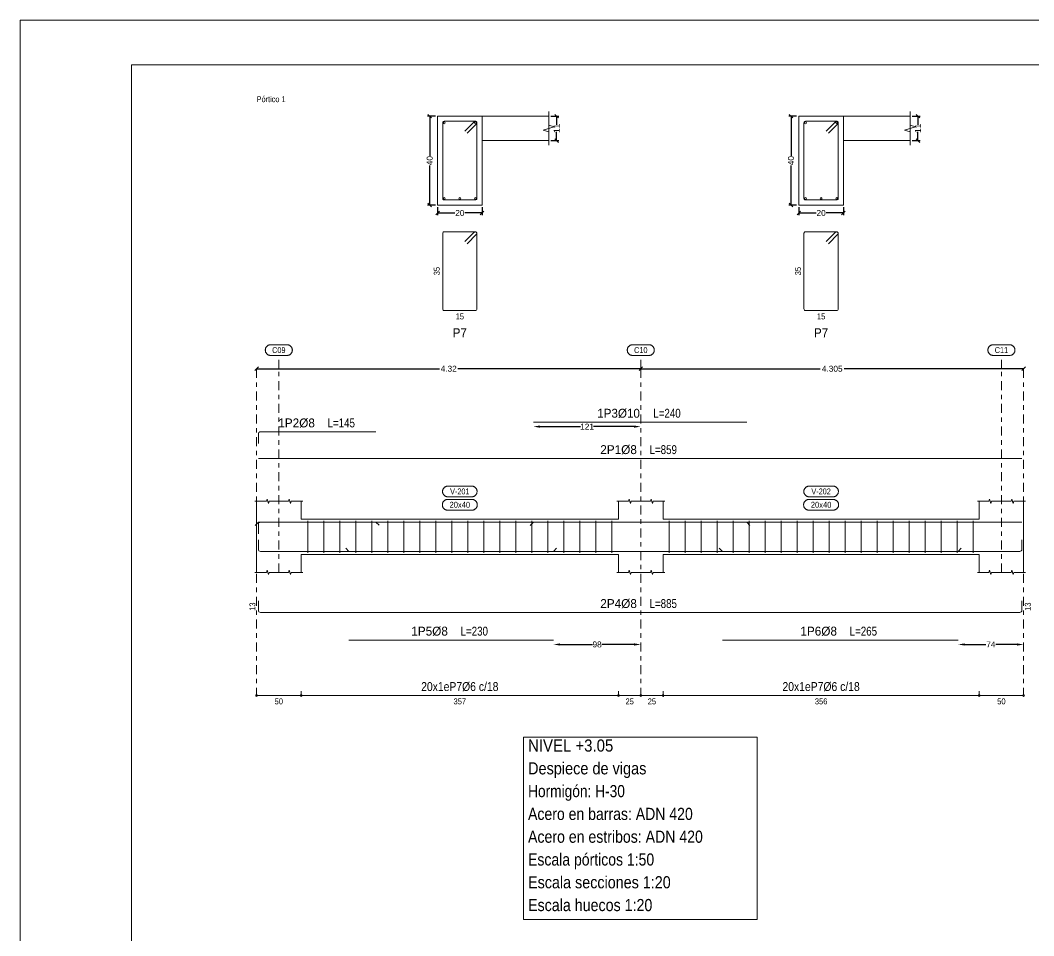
# Model space of a CAD drawing. Header units: millimetres. Extents: x 0 to 190, y -70 to 53.
# Drawn here: x 65.64 to 88.43, y 0.39 to 20.96 of the extents above; entities that cross this region are included whole.
import ezdxf
from ezdxf.enums import TextEntityAlignment as Align

# ---------------------------------------------------------------- set-up
doc = ezdxf.new("R2010")
doc.units = ezdxf.units.MM
doc.linetypes.add('CYPE_RAYAPUNTO', pattern=[0.4125, 0.2025, -0.105, 0, -0.105])
for name, color, linetype, lineweight in [('ALZ_ARM_LONG_ARM_TEXTOS', 3, 'Continuous', 9), ('ALZ_ARM_LONG_TXT_LONG', 3, 'Continuous', 9), ('ALZ_ARM_TRANS_TXT_EST', 3, 'Continuous', 9), ('ALZ_CONT_NUDOS', 122, 'Continuous', 9), ('ALZ_CONT_VIG_HORMIGON', 2, 'Continuous', 9), ('ALZ_COT_COT_ANCLAJES', 3, 'Continuous', 0), ('ALZ_COT_COT_ARM', 3, 'Continuous', 0), ('ALZ_COT_COT_EST', 3, 'Continuous', 0), ('ALZ_COT_COT_LIN_APOYOS', 2, 'CYPE_RAYAPUNTO', 0), ('ALZ_COT_LONGITUD_PROYECTADA', 122, 'Continuous', 0), ('ALZ_COT_TEXTOS_ESTRIBOS', 122, 'Continuous', 0), ('ALZ_REF_COT_LIN_AUX_COTA', 2, 'CYPE_RAYAPUNTO', 9), ('ALZ_REF_REF_NOMBRE', 3, 'Continuous', 9), ('ALZ_REF_REF_REFERENCIA', 3, 'Continuous', 9), ('ALZ_REF_REFERENCIA_PORTICO', 3, 'Continuous', 9), ('ALZ_REF_TEXTO_REF_NOMBRE', 3, 'Continuous', 9), ('ALZ_REF_TEXTO_REF_REFERENCIA', 3, 'Continuous', 9), ('ARM_LONGITUDINAL_Ø10', 103, 'Continuous', 9), ('ARM_LONGITUDINAL_Ø8', 32, 'Continuous', 9), ('ARM_TRANSVERSAL_Ø6', 151, 'Continuous', 9), ('RECUAD_LIMITES', 2, 'Continuous', 0), ('RECUAD_MARCO', 1, 'Continuous', 20), ('SEC_CONT_FORJADOS_SECCION', 8, 'Continuous', 9), ('SEC_CONT_VIG_HORMIGON_SECCION', 2, 'Continuous', 9), ('SEC_COTAS_SEC_DIM_VIGA', 122, 'Continuous', 0), ('SEC_COTAS_TEXTOS_DESPIECE_ESTRIBADO', 122, 'Continuous', 0), ('SEC_REF_TXT_POSICIONES_ARM_ESTRIBOS', 1, 'Continuous', 9), ('TAB_COM_LINEAS', 1, 'Continuous', 9), ('TAB_COM_TEXTOS', 1, 'Continuous', 9)]:
    doc.layers.add(name, color=color, linetype=linetype, lineweight=lineweight)
doc.styles.add('CYPETXT_0.2_romans', font='arial.ttf', dxfattribs={"height": 0.133333})
doc.styles.add('CYPETXT_romans', font='arial.ttf', dxfattribs={"height": 0.2})
doc.dimstyles.new('cype_arrow', dxfattribs={"dimtxt": 0.18, "dimasz": 0.15, "dimexe": 0.05, "dimexo": 0.05, "dimgap": 0, "dimtad": 0, "dimdec": 4, "dimzin": 0, "dimdsep": 46, "dimtxsty": 'CYPETXT_0.2_romans', "dimcen": 0.09, "dimadec": 0, "dimazin": 0, "dimtfac": 1, "dimtdec": 4, "dimtofl": 0, "dimtmove": 2, "dimatfit": 3, "dimfxl": 1, "dimtolj": 1, "dimtzin": 0, "dimarcsym": 0})
doc.dimstyles.new('cype_oblique', dxfattribs={"dimtxt": 0.18, "dimasz": 0.18, "dimexe": 0.05, "dimexo": 0.05, "dimgap": 0, "dimtad": 0, "dimdec": 4, "dimzin": 0, "dimdsep": 46, "dimtxsty": 'CYPETXT_0.2_romans', "dimblk": 'OBLIQUE', "dimtsz": 0.04, "dimcen": 0.09, "dimadec": 0, "dimazin": 0, "dimtfac": 1, "dimtdec": 4, "dimtofl": 0, "dimtmove": 2, "dimatfit": 3, "dimfxl": 1, "dimtolj": 1, "dimtzin": 0, "dimarcsym": 0})

# ---------------------------------------------------------------- blocks, each defined once
blk = doc.blocks.new('*D400')
at = {"layer": 'Defpoints', "color": 0, "transparency": 16777216}
for p in [(75.02, 16.809), (76.02, 16.809), (76.02, 16.632)]:
    blk.add_point(p, dxfattribs=at)
at = {"layer": 'SEC_COTAS_SEC_DIM_VIGA', "color": 0, "lineweight": -2, "transparency": 16777216}
for p, q in [((74.98, 16.592), (75.06, 16.672)), ((75.02, 16.759), (75.02, 16.582)), ((75.98, 16.592), (76.06, 16.672)), ((76.02, 16.759), (76.02, 16.582)), ((75.02, 16.632), (75.409, 16.632)), ((76.02, 16.632), (75.63, 16.632))]:
    blk.add_line(p, q, dxfattribs=at)
at = {"layer": 'SEC_COTAS_SEC_DIM_VIGA', "color": 0, "transparency": 16777216, "insert": (75.52, 16.632), "char_height": 0.1333, "attachment_point": 5, "style": 'CYPETXT_0.2_romans'}
blk.add_mtext('\\A1;20', dxfattribs=at)
blk = doc.blocks.new('_OBLIQUE')
at = {"color": 0, "linetype": 'ByBlock', "lineweight": -2}
blk.add_line((-0.5, -0.5), (0.5, 0.5), dxfattribs=at)
blk = doc.blocks.new('*D401')
at = {"layer": 'Defpoints', "color": 0, "transparency": 16777216}
for p in [(74.842, 18.809), (75.02, 18.809), (75.02, 16.809)]:
    blk.add_point(p, dxfattribs=at)
at = {"layer": 'SEC_COTAS_SEC_DIM_VIGA', "color": 0, "lineweight": -2, "transparency": 16777216}
for p, q in [((74.97, 18.809), (74.792, 18.809)), ((74.882, 18.769), (74.802, 18.849)), ((74.842, 18.809), (74.842, 17.92)), ((74.842, 16.809), (74.842, 17.699)), ((74.97, 16.809), (74.792, 16.809)), ((74.882, 16.769), (74.802, 16.849))]:
    blk.add_line(p, q, dxfattribs=at)
at = {"layer": 'SEC_COTAS_SEC_DIM_VIGA', "color": 0, "transparency": 16777216, "insert": (74.842, 17.809), "char_height": 0.1333, "attachment_point": 5, "rotation": 90, "style": 'CYPETXT_0.2_romans'}
blk.add_mtext('\\A1;40', dxfattribs=at)
blk = doc.blocks.new('*D402')
at = {"layer": 'Defpoints', "color": 0, "transparency": 16777216}
for p in [(77.52, 18.809), (77.697, 18.809), (77.52, 18.259)]:
    blk.add_point(p, dxfattribs=at)
at = {"layer": 'SEC_COTAS_SEC_DIM_VIGA', "color": 0, "lineweight": -2, "transparency": 16777216}
for p, q in [((77.57, 18.809), (77.747, 18.809)), ((77.737, 18.769), (77.657, 18.849)), ((77.697, 18.809), (77.697, 18.615)), ((77.57, 18.259), (77.747, 18.259)), ((77.737, 18.219), (77.657, 18.299)), ((77.697, 18.259), (77.697, 18.453))]:
    blk.add_line(p, q, dxfattribs=at)
at = {"layer": 'SEC_COTAS_SEC_DIM_VIGA', "color": 0, "transparency": 16777216, "insert": (77.697, 18.534), "char_height": 0.1333, "attachment_point": 5, "rotation": 90, "style": 'CYPETXT_0.2_romans'}
blk.add_mtext('\\A1;11', dxfattribs=at)
blk = doc.blocks.new('*D403')
at = {"layer": 'Defpoints', "color": 0, "transparency": 16777216}
for p in [(83.145, 16.809), (84.145, 16.809), (84.145, 16.632)]:
    blk.add_point(p, dxfattribs=at)
at = {"layer": 'SEC_COTAS_SEC_DIM_VIGA', "color": 0, "lineweight": -2, "transparency": 16777216}
for p, q in [((83.105, 16.592), (83.185, 16.672)), ((83.145, 16.759), (83.145, 16.582)), ((84.105, 16.592), (84.185, 16.672)), ((84.145, 16.759), (84.145, 16.582)), ((83.145, 16.632), (83.534, 16.632)), ((84.145, 16.632), (83.755, 16.632))]:
    blk.add_line(p, q, dxfattribs=at)
at = {"layer": 'SEC_COTAS_SEC_DIM_VIGA', "color": 0, "transparency": 16777216, "insert": (83.645, 16.632), "char_height": 0.1333, "attachment_point": 5, "style": 'CYPETXT_0.2_romans'}
blk.add_mtext('\\A1;20', dxfattribs=at)
blk = doc.blocks.new('*D404')
at = {"layer": 'Defpoints', "color": 0, "transparency": 16777216}
for p in [(82.968, 18.809), (83.145, 18.809), (83.145, 16.809)]:
    blk.add_point(p, dxfattribs=at)
at = {"layer": 'SEC_COTAS_SEC_DIM_VIGA', "color": 0, "lineweight": -2, "transparency": 16777216}
for p, q in [((83.095, 18.809), (82.918, 18.809)), ((83.008, 18.769), (82.928, 18.849)), ((82.968, 18.809), (82.968, 17.92)), ((82.968, 16.809), (82.968, 17.699)), ((83.095, 16.809), (82.918, 16.809)), ((83.008, 16.769), (82.928, 16.849))]:
    blk.add_line(p, q, dxfattribs=at)
at = {"layer": 'SEC_COTAS_SEC_DIM_VIGA', "color": 0, "transparency": 16777216, "insert": (82.968, 17.809), "char_height": 0.1333, "attachment_point": 5, "rotation": 90, "style": 'CYPETXT_0.2_romans'}
blk.add_mtext('\\A1;40', dxfattribs=at)
blk = doc.blocks.new('*D405')
at = {"layer": 'Defpoints', "color": 0, "transparency": 16777216}
for p in [(85.645, 18.809), (85.822, 18.809), (85.645, 18.259)]:
    blk.add_point(p, dxfattribs=at)
at = {"layer": 'SEC_COTAS_SEC_DIM_VIGA', "color": 0, "lineweight": -2, "transparency": 16777216}
for p, q in [((85.695, 18.809), (85.872, 18.809)), ((85.862, 18.769), (85.782, 18.849)), ((85.822, 18.809), (85.822, 18.615)), ((85.695, 18.259), (85.872, 18.259)), ((85.862, 18.219), (85.782, 18.299)), ((85.822, 18.259), (85.822, 18.453))]:
    blk.add_line(p, q, dxfattribs=at)
at = {"layer": 'SEC_COTAS_SEC_DIM_VIGA', "color": 0, "transparency": 16777216, "insert": (85.822, 18.534), "char_height": 0.1333, "attachment_point": 5, "rotation": 90, "style": 'CYPETXT_0.2_romans'}
blk.add_mtext('\\A1;11', dxfattribs=at)
blk = doc.blocks.new('*D406')
at = {"layer": 'ALZ_COT_LONGITUD_PROYECTADA', "color": 0, "lineweight": -2, "transparency": 16777216}
for p, q in [((70.91, 13.09), (70.99, 13.17)), ((70.95, 13.13), (75.063, 13.13)), ((79.59, 13.13), (75.476, 13.13)), ((79.55, 13.09), (79.63, 13.17))]:
    blk.add_line(p, q, dxfattribs=at)
at = {"layer": 'Defpoints', "color": 0, "transparency": 16777216}
for p in [(70.95, 13.13), (70.95, 13.13), (79.59, 13.13)]:
    blk.add_point(p, dxfattribs=at)
at = {"layer": 'ALZ_COT_LONGITUD_PROYECTADA', "color": 0, "transparency": 16777216, "insert": (75.27, 13.13), "char_height": 0.1333, "attachment_point": 5, "style": 'CYPETXT_0.2_romans'}
blk.add_mtext('\\A1;4.32', dxfattribs=at)
blk = doc.blocks.new('*D407')
at = {"layer": 'ALZ_COT_LONGITUD_PROYECTADA', "color": 0, "lineweight": -2, "transparency": 16777216}
for p, q in [((79.55, 13.09), (79.63, 13.17)), ((79.59, 13.13), (83.623, 13.13)), ((88.2, 13.13), (84.166, 13.13)), ((88.16, 13.09), (88.24, 13.17))]:
    blk.add_line(p, q, dxfattribs=at)
at = {"layer": 'Defpoints', "color": 0, "transparency": 16777216}
for p in [(79.59, 13.13), (79.59, 13.13), (88.2, 13.13)]:
    blk.add_point(p, dxfattribs=at)
at = {"layer": 'ALZ_COT_LONGITUD_PROYECTADA', "color": 0, "transparency": 16777216, "insert": (83.895, 13.13), "char_height": 0.1333, "attachment_point": 5, "style": 'CYPETXT_0.2_romans'}
blk.add_mtext('\\A1;4.305', dxfattribs=at)
blk = doc.blocks.new('*D408')
at = {"layer": 'ALZ_COT_COT_ARM', "color": 0, "lineweight": -2, "transparency": 16777216}
for p, q in [((77.325, 11.83), (78.237, 11.83)), ((79.44, 11.83), (78.528, 11.83))]:
    blk.add_line(p, q, dxfattribs=at)
at = {"layer": 'ALZ_COT_COT_ARM', "color": 0, "transparency": 16777216}
for points in [[(77.325, 11.855), (77.325, 11.805), (77.175, 11.83)], [(79.44, 11.855), (79.44, 11.805), (79.59, 11.83)]]:
    blk.add_solid(points, dxfattribs=at)
at = {"layer": 'Defpoints', "color": 0, "transparency": 16777216}
for p in [(77.175, 11.83), (79.59, 11.83), (79.59, 11.83)]:
    blk.add_point(p, dxfattribs=at)
at = {"layer": 'ALZ_COT_COT_ARM', "color": 0, "transparency": 16777216, "insert": (78.382, 11.83), "char_height": 0.1333, "attachment_point": 5, "style": 'CYPETXT_0.2_romans'}
blk.add_mtext('\\A1;121', dxfattribs=at)
blk = doc.blocks.new('*D409')
at = {"layer": 'ALZ_COT_COT_ARM', "color": 0, "lineweight": -2, "transparency": 16777216}
for p, q in [((77.775, 6.933), (78.501, 6.933)), ((79.44, 6.933), (78.714, 6.933))]:
    blk.add_line(p, q, dxfattribs=at)
at = {"layer": 'ALZ_COT_COT_ARM', "color": 0, "transparency": 16777216}
for points in [[(77.775, 6.958), (77.775, 6.908), (77.625, 6.933)], [(79.44, 6.958), (79.44, 6.908), (79.59, 6.933)]]:
    blk.add_solid(points, dxfattribs=at)
at = {"layer": 'Defpoints', "color": 0, "transparency": 16777216}
for p in [(77.625, 6.933), (79.59, 6.933), (79.59, 6.933)]:
    blk.add_point(p, dxfattribs=at)
at = {"layer": 'ALZ_COT_COT_ARM', "color": 0, "transparency": 16777216, "insert": (78.607, 6.933), "char_height": 0.1333, "attachment_point": 5, "style": 'CYPETXT_0.2_romans'}
blk.add_mtext('\\A1;98', dxfattribs=at)
blk = doc.blocks.new('*D410')
at = {"layer": 'ALZ_COT_COT_ARM', "color": 0, "lineweight": -2, "transparency": 16777216}
for p, q in [((86.875, 6.933), (87.351, 6.933)), ((88.05, 6.933), (87.574, 6.933))]:
    blk.add_line(p, q, dxfattribs=at)
at = {"layer": 'ALZ_COT_COT_ARM', "color": 0, "transparency": 16777216}
for points in [[(86.875, 6.958), (86.875, 6.908), (86.725, 6.933)], [(88.05, 6.958), (88.05, 6.908), (88.2, 6.933)]]:
    blk.add_solid(points, dxfattribs=at)
at = {"layer": 'Defpoints', "color": 0, "transparency": 16777216}
for p in [(86.725, 6.933), (88.2, 6.933), (88.2, 6.933)]:
    blk.add_point(p, dxfattribs=at)
at = {"layer": 'ALZ_COT_COT_ARM', "color": 0, "transparency": 16777216, "insert": (87.462, 6.933), "char_height": 0.1333, "attachment_point": 5, "style": 'CYPETXT_0.2_romans'}
blk.add_mtext('\\A1;74', dxfattribs=at)

msp = doc.modelspace()

# ---------------------------------------------------------------- linework, layer by layer
at = {"layer": 'ALZ_CONT_NUDOS'}
for p, q in [((70.94981, 9.7527), (70.94981, 10.1527)), ((71.94981, 9.7527), (71.94981, 10.1527)), ((79.08981, 9.7527), (79.08981, 10.1527)), ((80.08981, 9.7527), (80.08981, 10.1527)), ((87.19994, 9.7527), (87.19994, 10.1527)), ((88.19994, 9.7527), (88.19994, 10.1527)), ((70.94981, 8.9527), (70.94981, 8.5527)), ((71.94981, 8.9527), (71.94981, 8.5527)), ((79.08981, 8.9527), (79.08981, 8.5527)), ((80.08981, 8.9527), (80.08981, 8.5527)), ((87.19994, 8.9527), (87.19994, 8.5527)), ((88.19994, 8.9527), (88.19994, 8.5527))]:
    msp.add_line(p, q, dxfattribs=at)
for points in [[(70.90981, 10.1527), (71.16981, 10.1527), (71.18481, 10.2027), (71.21481, 10.1027), (71.22981, 10.1527), (71.48981, 10.1527)], [(71.40981, 10.1527), (71.66981, 10.1527), (71.68481, 10.2027), (71.71481, 10.1027), (71.72981, 10.1527), (71.98981, 10.1527)], [(79.04981, 10.1527), (79.30981, 10.1527), (79.32481, 10.2027), (79.35481, 10.1027), (79.36981, 10.1527), (79.62981, 10.1527)], [(79.54981, 10.1527), (79.80981, 10.1527), (79.82481, 10.2027), (79.85481, 10.1027), (79.86981, 10.1527), (80.12981, 10.1527)], [(87.15994, 10.1527), (87.41994, 10.1527), (87.43494, 10.2027), (87.46494, 10.1027), (87.47994, 10.1527), (87.73994, 10.1527)], [(87.65994, 10.1527), (87.91994, 10.1527), (87.93494, 10.2027), (87.96494, 10.1027), (87.97994, 10.1527), (88.23994, 10.1527)], [(70.94981, 9.7527), (70.94981, 8.9527)], [(88.19994, 9.7527), (88.19994, 8.9527)], [(70.90981, 8.5527), (71.16981, 8.5527), (71.18481, 8.6027), (71.21481, 8.5027), (71.22981, 8.5527), (71.48981, 8.5527)], [(71.40981, 8.5527), (71.66981, 8.5527), (71.68481, 8.6027), (71.71481, 8.5027), (71.72981, 8.5527), (71.98981, 8.5527)], [(79.04981, 8.5527), (79.30981, 8.5527), (79.32481, 8.6027), (79.35481, 8.5027), (79.36981, 8.5527), (79.62981, 8.5527)], [(79.54981, 8.5527), (79.80981, 8.5527), (79.82481, 8.6027), (79.85481, 8.5027), (79.86981, 8.5527), (80.12981, 8.5527)], [(87.15994, 8.5527), (87.41994, 8.5527), (87.43494, 8.6027), (87.46494, 8.5027), (87.47994, 8.5527), (87.73994, 8.5527)], [(87.65994, 8.5527), (87.91994, 8.5527), (87.93494, 8.6027), (87.96494, 8.5027), (87.97994, 8.5527), (88.23994, 8.5527)]]:
    msp.add_lwpolyline(points, dxfattribs=at)
at = {"layer": 'ALZ_CONT_VIG_HORMIGON'}
for p, q in [((71.94981, 9.7527), (79.08981, 9.7527)), ((80.08981, 9.7527), (87.19994, 9.7527)), ((71.94981, 8.9527), (79.08981, 8.9527)), ((80.08981, 8.9527), (87.19994, 8.9527))]:
    msp.add_line(p, q, dxfattribs=at)
at = {"layer": 'ALZ_COT_COT_EST'}
for p, q in [((70.94981, 5.78721), (70.94981, 5.88721)), ((71.94981, 5.78721), (71.94981, 5.88721)), ((79.08981, 5.78721), (79.08981, 5.88721)), ((79.58981, 5.78721), (79.58981, 5.88721)), ((80.08981, 5.78721), (80.08981, 5.88721)), ((87.19994, 5.78721), (87.19994, 5.88721))]:
    msp.add_line(p, q, dxfattribs=at)
for points in [[(70.94981, 5.78721), (71.94981, 5.78721), (71.94981, 5.88721)], [(71.94981, 5.78721), (79.08981, 5.78721), (79.08981, 5.88721)], [(79.08981, 5.78721), (79.58981, 5.78721), (79.58981, 5.88721)], [(79.58981, 5.78721), (80.08981, 5.78721), (80.08981, 5.88721)], [(80.08981, 5.78721), (87.19994, 5.78721), (87.19994, 5.88721)], [(87.19994, 5.78721), (88.19994, 5.78721), (88.19994, 5.88721)]]:
    msp.add_lwpolyline(points, dxfattribs=at)
for centre in [(70.94981, 5.78721), (71.94981, 5.78721), (71.94981, 5.78721), (79.08981, 5.78721), (79.08981, 5.78721), (79.58981, 5.78721), (79.58981, 5.78721), (80.08981, 5.78721), (80.08981, 5.78721), (87.19994, 5.78721), (87.19994, 5.78721), (88.19994, 5.78721)]:
    msp.add_circle(centre, 0.02, dxfattribs=at)
at = {"layer": 'ALZ_COT_COT_LIN_APOYOS'}
for p, q in [((70.94981, 13.13013), (70.94981, 5.78721)), ((79.58981, 13.13013), (79.58981, 5.78721)), ((88.19994, 13.13013), (88.19994, 5.78721))]:
    msp.add_line(p, q, dxfattribs=at)
at = {"layer": 'ALZ_REF_COT_LIN_AUX_COTA'}
for p, q in [((71.44981, 13.13013), (71.44981, 13.43013)), ((79.58981, 13.13013), (79.58981, 13.43013)), ((87.69994, 13.13013), (87.69994, 13.43013)), ((71.44981, 8.5527), (71.44981, 13.13013)), ((87.69994, 8.5527), (87.69994, 13.13013))]:
    msp.add_line(p, q, dxfattribs=at)
at = {"layer": 'ALZ_REF_REF_NOMBRE'}
for points in [[(75.78781, 10.4927), (75.79582, 10.49243), (75.8038, 10.49163), (75.81171, 10.4903), (75.81951, 10.48844), (75.82717, 10.48606), (75.83465, 10.48318), (75.84193, 10.4798), (75.84896, 10.47595), (75.85572, 10.47163), (75.86218, 10.46688), (75.8683, 10.4617), (75.87406, 10.45612), (75.87944, 10.45018), (75.88441, 10.44388), (75.88895, 10.43727), (75.89304, 10.43037), (75.89666, 10.42321), (75.89979, 10.41583), (75.90242, 10.40825), (75.90454, 10.40052), (75.90613, 10.39266), (75.9072, 10.38471), (75.90774, 10.37671), (75.90774, 10.36869), (75.9072, 10.36069), (75.90613, 10.35274), (75.90454, 10.34488), (75.90242, 10.33715), (75.89979, 10.32957), (75.89666, 10.32219), (75.89304, 10.31503), (75.88895, 10.30813), (75.88441, 10.30152), (75.87944, 10.29523), (75.87406, 10.28928), (75.8683, 10.2837), (75.86218, 10.27853), (75.85572, 10.27377), (75.84896, 10.26945), (75.84193, 10.2656), (75.83465, 10.26222), (75.82717, 10.25934), (75.81951, 10.25697), (75.81171, 10.25511), (75.8038, 10.25377), (75.79582, 10.25297), (75.78781, 10.2527), (75.25181, 10.2527), (75.24379, 10.25297), (75.23581, 10.25377), (75.2279, 10.25511), (75.2201, 10.25697), (75.21244, 10.25934), (75.20496, 10.26222), (75.19768, 10.2656), (75.19065, 10.26945), (75.18389, 10.27377), (75.17744, 10.27853), (75.17131, 10.2837), (75.16555, 10.28928), (75.16017, 10.29523), (75.1552, 10.30152), (75.15066, 10.30813), (75.14657, 10.31503), (75.14295, 10.32219), (75.13982, 10.32957), (75.13719, 10.33715), (75.13507, 10.34488), (75.13348, 10.35274), (75.13241, 10.36069), (75.13187, 10.36869), (75.13187, 10.37671), (75.13241, 10.38471), (75.13348, 10.39266), (75.13507, 10.40052), (75.13719, 10.40825), (75.13982, 10.41583), (75.14295, 10.42321), (75.14657, 10.43037), (75.15066, 10.43727), (75.1552, 10.44388), (75.16017, 10.45018), (75.16555, 10.45612), (75.17131, 10.4617), (75.17744, 10.46688), (75.18389, 10.47163), (75.19065, 10.47595), (75.19768, 10.4798), (75.20496, 10.48318), (75.21244, 10.48606), (75.2201, 10.48844), (75.2279, 10.4903), (75.23581, 10.49163), (75.24379, 10.49243), (75.25181, 10.4927), (75.78781, 10.4927)], [(83.91288, 10.4927), (83.92089, 10.49243), (83.92887, 10.49163), (83.93678, 10.4903), (83.94458, 10.48844), (83.95224, 10.48606), (83.95972, 10.48318), (83.967, 10.4798), (83.97403, 10.47595), (83.98079, 10.47163), (83.98725, 10.46688), (83.99337, 10.4617), (83.99913, 10.45612), (84.00451, 10.45018), (84.00948, 10.44388), (84.01402, 10.43727), (84.01811, 10.43037), (84.02173, 10.42321), (84.02486, 10.41583), (84.02749, 10.40825), (84.02961, 10.40052), (84.0312, 10.39266), (84.03227, 10.38471), (84.03281, 10.37671), (84.03281, 10.36869), (84.03227, 10.36069), (84.0312, 10.35274), (84.02961, 10.34488), (84.02749, 10.33715), (84.02486, 10.32957), (84.02173, 10.32219), (84.01811, 10.31503), (84.01402, 10.30813), (84.00948, 10.30152), (84.00451, 10.29523), (83.99913, 10.28928), (83.99337, 10.2837), (83.98725, 10.27853), (83.98079, 10.27377), (83.97403, 10.26945), (83.967, 10.2656), (83.95972, 10.26222), (83.95224, 10.25934), (83.94458, 10.25697), (83.93678, 10.25511), (83.92887, 10.25377), (83.92089, 10.25297), (83.91288, 10.2527), (83.37688, 10.2527), (83.36886, 10.25297), (83.36088, 10.25377), (83.35297, 10.25511), (83.34517, 10.25697), (83.33751, 10.25934), (83.33003, 10.26222), (83.32275, 10.2656), (83.31572, 10.26945), (83.30896, 10.27377), (83.30251, 10.27853), (83.29638, 10.2837), (83.29062, 10.28928), (83.28524, 10.29523), (83.28027, 10.30152), (83.27573, 10.30813), (83.27164, 10.31503), (83.26802, 10.32219), (83.26489, 10.32957), (83.26226, 10.33715), (83.26014, 10.34488), (83.25855, 10.35274), (83.25748, 10.36069), (83.25694, 10.36869), (83.25694, 10.37671), (83.25748, 10.38471), (83.25855, 10.39266), (83.26014, 10.40052), (83.26226, 10.40825), (83.26489, 10.41583), (83.26802, 10.42321), (83.27164, 10.43037), (83.27573, 10.43727), (83.28027, 10.44388), (83.28524, 10.45018), (83.29062, 10.45612), (83.29638, 10.4617), (83.30251, 10.46688), (83.30896, 10.47163), (83.31572, 10.47595), (83.32275, 10.4798), (83.33003, 10.48318), (83.33751, 10.48606), (83.34517, 10.48844), (83.35297, 10.4903), (83.36088, 10.49163), (83.36886, 10.49243), (83.37688, 10.4927), (83.91288, 10.4927)], [(75.79281, 10.1927), (75.80082, 10.19243), (75.8088, 10.19163), (75.81671, 10.1903), (75.82451, 10.18844), (75.83217, 10.18606), (75.83965, 10.18318), (75.84693, 10.1798), (75.85396, 10.17595), (75.86072, 10.17163), (75.86718, 10.16688), (75.8733, 10.1617), (75.87906, 10.15612), (75.88444, 10.15018), (75.88941, 10.14388), (75.89395, 10.13727), (75.89804, 10.13037), (75.90166, 10.12321), (75.90479, 10.11583), (75.90742, 10.10825), (75.90954, 10.10052), (75.91113, 10.09266), (75.9122, 10.08471), (75.91274, 10.07671), (75.91274, 10.06869), (75.9122, 10.06069), (75.91113, 10.05274), (75.90954, 10.04488), (75.90742, 10.03715), (75.90479, 10.02957), (75.90166, 10.02219), (75.89804, 10.01503), (75.89395, 10.00813), (75.88941, 10.00152), (75.88444, 9.99523), (75.87906, 9.98928), (75.8733, 9.9837), (75.86718, 9.97853), (75.86072, 9.97377), (75.85396, 9.96945), (75.84693, 9.9656), (75.83965, 9.96222), (75.83217, 9.95934), (75.82451, 9.95697), (75.81671, 9.95511), (75.8088, 9.95377), (75.80082, 9.95297), (75.79281, 9.9527), (75.24681, 9.9527), (75.23879, 9.95297), (75.23081, 9.95377), (75.2229, 9.95511), (75.2151, 9.95697), (75.20744, 9.95934), (75.19996, 9.96222), (75.19268, 9.9656), (75.18565, 9.96945), (75.17889, 9.97377), (75.17244, 9.97853), (75.16631, 9.9837), (75.16055, 9.98928), (75.15517, 9.99523), (75.1502, 10.00152), (75.14566, 10.00813), (75.14157, 10.01503), (75.13795, 10.02219), (75.13482, 10.02957), (75.13219, 10.03715), (75.13007, 10.04488), (75.12848, 10.05274), (75.12741, 10.06069), (75.12687, 10.06869), (75.12687, 10.07671), (75.12741, 10.08471), (75.12848, 10.09266), (75.13007, 10.10052), (75.13219, 10.10825), (75.13482, 10.11583), (75.13795, 10.12321), (75.14157, 10.13037), (75.14566, 10.13727), (75.1502, 10.14388), (75.15517, 10.15018), (75.16055, 10.15612), (75.16631, 10.1617), (75.17244, 10.16688), (75.17889, 10.17163), (75.18565, 10.17595), (75.19268, 10.1798), (75.19996, 10.18318), (75.20744, 10.18606), (75.2151, 10.18844), (75.2229, 10.1903), (75.23081, 10.19163), (75.23879, 10.19243), (75.24681, 10.1927), (75.79281, 10.1927)], [(83.91788, 10.1927), (83.92589, 10.19243), (83.93387, 10.19163), (83.94178, 10.1903), (83.94958, 10.18844), (83.95724, 10.18606), (83.96472, 10.18318), (83.972, 10.1798), (83.97903, 10.17595), (83.98579, 10.17163), (83.99225, 10.16688), (83.99837, 10.1617), (84.00413, 10.15612), (84.00951, 10.15018), (84.01448, 10.14388), (84.01902, 10.13727), (84.02311, 10.13037), (84.02673, 10.12321), (84.02986, 10.11583), (84.03249, 10.10825), (84.03461, 10.10052), (84.0362, 10.09266), (84.03727, 10.08471), (84.03781, 10.07671), (84.03781, 10.06869), (84.03727, 10.06069), (84.0362, 10.05274), (84.03461, 10.04488), (84.03249, 10.03715), (84.02986, 10.02957), (84.02673, 10.02219), (84.02311, 10.01503), (84.01902, 10.00813), (84.01448, 10.00152), (84.00951, 9.99523), (84.00413, 9.98928), (83.99837, 9.9837), (83.99225, 9.97853), (83.98579, 9.97377), (83.97903, 9.96945), (83.972, 9.9656), (83.96472, 9.96222), (83.95724, 9.95934), (83.94958, 9.95697), (83.94178, 9.95511), (83.93387, 9.95377), (83.92589, 9.95297), (83.91788, 9.9527), (83.37188, 9.9527), (83.36386, 9.95297), (83.35588, 9.95377), (83.34797, 9.95511), (83.34017, 9.95697), (83.33251, 9.95934), (83.32503, 9.96222), (83.31775, 9.9656), (83.31072, 9.96945), (83.30396, 9.97377), (83.29751, 9.97853), (83.29138, 9.9837), (83.28562, 9.98928), (83.28024, 9.99523), (83.27527, 10.00152), (83.27073, 10.00813), (83.26664, 10.01503), (83.26302, 10.02219), (83.25989, 10.02957), (83.25726, 10.03715), (83.25514, 10.04488), (83.25355, 10.05274), (83.25248, 10.06069), (83.25194, 10.06869), (83.25194, 10.07671), (83.25248, 10.08471), (83.25355, 10.09266), (83.25514, 10.10052), (83.25726, 10.10825), (83.25989, 10.11583), (83.26302, 10.12321), (83.26664, 10.13037), (83.27073, 10.13727), (83.27527, 10.14388), (83.28024, 10.15018), (83.28562, 10.15612), (83.29138, 10.1617), (83.29751, 10.16688), (83.30396, 10.17163), (83.31072, 10.17595), (83.31775, 10.1798), (83.32503, 10.18318), (83.33251, 10.18606), (83.34017, 10.18844), (83.34797, 10.1903), (83.35588, 10.19163), (83.36386, 10.19243), (83.37188, 10.1927), (83.91788, 10.1927)]]:
    msp.add_lwpolyline(points, close=True, dxfattribs=at)
at = {"layer": 'ALZ_REF_REF_REFERENCIA'}
for points in [[(71.63381, 13.67013), (71.64182, 13.66986), (71.6498, 13.66906), (71.65771, 13.66773), (71.66551, 13.66587), (71.67317, 13.66349), (71.68065, 13.66061), (71.68793, 13.65724), (71.69496, 13.65338), (71.70172, 13.64907), (71.70818, 13.64431), (71.7143, 13.63913), (71.72006, 13.63356), (71.72544, 13.62761), (71.73041, 13.62131), (71.73495, 13.6147), (71.73904, 13.6078), (71.74266, 13.60064), (71.74579, 13.59326), (71.74842, 13.58569), (71.75054, 13.57795), (71.75213, 13.57009), (71.7532, 13.56214), (71.75374, 13.55414), (71.75374, 13.54612), (71.7532, 13.53812), (71.75213, 13.53017), (71.75054, 13.52231), (71.74842, 13.51458), (71.74579, 13.507), (71.74266, 13.49962), (71.73904, 13.49246), (71.73495, 13.48556), (71.73041, 13.47895), (71.72544, 13.47266), (71.72006, 13.46671), (71.7143, 13.46113), (71.70818, 13.45596), (71.70172, 13.4512), (71.69496, 13.44688), (71.68793, 13.44303), (71.68065, 13.43965), (71.67317, 13.43677), (71.66551, 13.4344), (71.65771, 13.43254), (71.6498, 13.4312), (71.64182, 13.4304), (71.63381, 13.43013), (71.26581, 13.43013), (71.25779, 13.4304), (71.24981, 13.4312), (71.2419, 13.43254), (71.2341, 13.4344), (71.22644, 13.43677), (71.21896, 13.43965), (71.21168, 13.44303), (71.20465, 13.44688), (71.19789, 13.4512), (71.19144, 13.45596), (71.18531, 13.46113), (71.17955, 13.46671), (71.17417, 13.47266), (71.1692, 13.47895), (71.16466, 13.48556), (71.16057, 13.49246), (71.15695, 13.49962), (71.15382, 13.507), (71.15119, 13.51458), (71.14907, 13.52231), (71.14748, 13.53017), (71.14641, 13.53812), (71.14587, 13.54612), (71.14587, 13.55414), (71.14641, 13.56214), (71.14748, 13.57009), (71.14907, 13.57795), (71.15119, 13.58569), (71.15382, 13.59326), (71.15695, 13.60064), (71.16057, 13.6078), (71.16466, 13.6147), (71.1692, 13.62131), (71.17417, 13.62761), (71.17955, 13.63356), (71.18531, 13.63913), (71.19144, 13.64431), (71.19789, 13.64907), (71.20465, 13.65338), (71.21168, 13.65724), (71.21896, 13.66061), (71.22644, 13.66349), (71.2341, 13.66587), (71.2419, 13.66773), (71.24981, 13.66906), (71.25779, 13.66986), (71.26581, 13.67013), (71.63381, 13.67013)], [(79.77381, 13.67013), (79.78182, 13.66986), (79.7898, 13.66906), (79.79771, 13.66773), (79.80551, 13.66587), (79.81317, 13.66349), (79.82065, 13.66061), (79.82793, 13.65724), (79.83496, 13.65338), (79.84172, 13.64907), (79.84818, 13.64431), (79.8543, 13.63913), (79.86006, 13.63356), (79.86544, 13.62761), (79.87041, 13.62131), (79.87495, 13.6147), (79.87904, 13.6078), (79.88266, 13.60064), (79.88579, 13.59326), (79.88842, 13.58569), (79.89054, 13.57795), (79.89213, 13.57009), (79.8932, 13.56214), (79.89374, 13.55414), (79.89374, 13.54612), (79.8932, 13.53812), (79.89213, 13.53017), (79.89054, 13.52231), (79.88842, 13.51458), (79.88579, 13.507), (79.88266, 13.49962), (79.87904, 13.49246), (79.87495, 13.48556), (79.87041, 13.47895), (79.86544, 13.47266), (79.86006, 13.46671), (79.8543, 13.46113), (79.84818, 13.45596), (79.84172, 13.4512), (79.83496, 13.44688), (79.82793, 13.44303), (79.82065, 13.43965), (79.81317, 13.43677), (79.80551, 13.4344), (79.79771, 13.43254), (79.7898, 13.4312), (79.78182, 13.4304), (79.77381, 13.43013), (79.40581, 13.43013), (79.39779, 13.4304), (79.38981, 13.4312), (79.3819, 13.43254), (79.3741, 13.4344), (79.36644, 13.43677), (79.35896, 13.43965), (79.35168, 13.44303), (79.34465, 13.44688), (79.33789, 13.4512), (79.33144, 13.45596), (79.32531, 13.46113), (79.31955, 13.46671), (79.31417, 13.47266), (79.3092, 13.47895), (79.30466, 13.48556), (79.30057, 13.49246), (79.29695, 13.49962), (79.29382, 13.507), (79.29119, 13.51458), (79.28907, 13.52231), (79.28748, 13.53017), (79.28641, 13.53812), (79.28587, 13.54612), (79.28587, 13.55414), (79.28641, 13.56214), (79.28748, 13.57009), (79.28907, 13.57795), (79.29119, 13.58569), (79.29382, 13.59326), (79.29695, 13.60064), (79.30057, 13.6078), (79.30466, 13.6147), (79.3092, 13.62131), (79.31417, 13.62761), (79.31955, 13.63356), (79.32531, 13.63913), (79.33144, 13.64431), (79.33789, 13.64907), (79.34465, 13.65338), (79.35168, 13.65724), (79.35896, 13.66061), (79.36644, 13.66349), (79.3741, 13.66587), (79.3819, 13.66773), (79.38981, 13.66906), (79.39779, 13.66986), (79.40581, 13.67013), (79.77381, 13.67013)], [(87.88394, 13.67013), (87.89196, 13.66986), (87.89994, 13.66906), (87.90785, 13.66773), (87.91565, 13.66587), (87.92331, 13.66349), (87.93079, 13.66061), (87.93807, 13.65724), (87.9451, 13.65338), (87.95186, 13.64907), (87.95831, 13.64431), (87.96444, 13.63913), (87.9702, 13.63356), (87.97558, 13.62761), (87.98055, 13.62131), (87.98509, 13.6147), (87.98918, 13.6078), (87.9928, 13.60064), (87.99593, 13.59326), (87.99856, 13.58569), (88.00068, 13.57795), (88.00227, 13.57009), (88.00334, 13.56214), (88.00388, 13.55414), (88.00388, 13.54612), (88.00334, 13.53812), (88.00227, 13.53017), (88.00068, 13.52231), (87.99856, 13.51458), (87.99593, 13.507), (87.9928, 13.49962), (87.98918, 13.49246), (87.98509, 13.48556), (87.98055, 13.47895), (87.97558, 13.47266), (87.9702, 13.46671), (87.96444, 13.46113), (87.95831, 13.45596), (87.95186, 13.4512), (87.9451, 13.44688), (87.93807, 13.44303), (87.93079, 13.43965), (87.92331, 13.43677), (87.91565, 13.4344), (87.90785, 13.43254), (87.89994, 13.4312), (87.89196, 13.4304), (87.88394, 13.43013), (87.51594, 13.43013), (87.50793, 13.4304), (87.49995, 13.4312), (87.49204, 13.43254), (87.48424, 13.4344), (87.47658, 13.43677), (87.4691, 13.43965), (87.46182, 13.44303), (87.45479, 13.44688), (87.44803, 13.4512), (87.44157, 13.45596), (87.43545, 13.46113), (87.42969, 13.46671), (87.42431, 13.47266), (87.41934, 13.47895), (87.4148, 13.48556), (87.41071, 13.49246), (87.40709, 13.49962), (87.40396, 13.507), (87.40133, 13.51458), (87.39921, 13.52231), (87.39762, 13.53017), (87.39655, 13.53812), (87.39601, 13.54612), (87.39601, 13.55414), (87.39655, 13.56214), (87.39762, 13.57009), (87.39921, 13.57795), (87.40133, 13.58569), (87.40396, 13.59326), (87.40709, 13.60064), (87.41071, 13.6078), (87.4148, 13.6147), (87.41934, 13.62131), (87.42431, 13.62761), (87.42969, 13.63356), (87.43545, 13.63913), (87.44157, 13.64431), (87.44803, 13.64907), (87.45479, 13.65338), (87.46182, 13.65724), (87.4691, 13.66061), (87.47658, 13.66349), (87.48424, 13.66587), (87.49204, 13.66773), (87.49995, 13.66906), (87.50793, 13.66986), (87.51594, 13.67013), (87.88394, 13.67013)]]:
    msp.add_lwpolyline(points, close=True, dxfattribs=at)
at = {"layer": 'ARM_LONGITUDINAL_Ø10'}
for p, q in [((77.17492, 9.6807), (77.10421, 9.60999)), ((81.97492, 9.6807), (82.04563, 9.60999))]:
    msp.add_line(p, q, dxfattribs=at)
for points in [[(77.17492, 11.93013), (81.97492, 11.93013)], [(77.17492, 9.6807), (81.97492, 9.6807)]]:
    msp.add_lwpolyline(points, dxfattribs=at)
at = {"layer": 'ARM_LONGITUDINAL_Ø8'}
for p, q in [((70.98981, 9.6807), (70.91909, 9.60999)), ((73.62981, 9.6807), (73.70711, 9.61726)), ((73.02492, 9.0247), (72.95421, 9.09541)), ((77.62492, 9.0247), (77.69563, 9.09541)), ((81.42492, 9.0247), (81.35421, 9.09541)), ((86.72492, 9.0247), (86.79563, 9.09541))]:
    msp.add_line(p, q, dxfattribs=at)
for points in [[(70.98981, 11.4527), (70.98981, 11.6647), (70.99346, 11.68307), (71.00386, 11.69864), (71.01944, 11.70905), (71.03781, 11.7127), (73.62981, 11.7127)], [(88.15994, 11.1127), (70.98981, 11.1127)], [(88.15994, 9.6807), (70.98981, 9.6807)], [(70.98981, 9.4207), (70.98981, 9.6327), (70.99346, 9.65107), (71.00386, 9.66664), (71.01944, 9.67705), (71.03781, 9.6807), (73.62981, 9.6807)], [(88.15994, 9.2847), (88.15994, 9.0727), (88.15629, 9.05433), (88.14589, 9.03876), (88.13031, 9.02836), (88.11194, 9.0247), (71.03781, 9.0247), (71.01944, 9.02836), (71.00386, 9.03876), (70.99346, 9.05433), (70.98981, 9.0727), (70.98981, 9.2847)], [(73.02492, 9.0247), (77.62492, 9.0247)], [(81.42492, 9.0247), (86.72492, 9.0247)], [(88.15994, 7.9127), (88.15994, 7.7007), (88.15629, 7.68233), (88.14589, 7.66676), (88.13031, 7.65636), (88.11194, 7.6527), (71.03781, 7.6527), (71.01944, 7.65636), (71.00386, 7.66676), (70.99346, 7.68233), (70.98981, 7.7007), (70.98981, 7.9127)], [(73.02492, 7.0327), (77.62492, 7.0327)], [(81.42492, 7.0327), (86.72492, 7.0327)]]:
    msp.add_lwpolyline(points, dxfattribs=at)
for centre in [(75.16981, 18.65947), (75.86981, 18.65947), (83.29488, 18.65947), (83.99488, 18.65947), (75.16981, 16.95947), (75.51981, 16.95947), (75.86981, 16.95947), (83.29488, 16.95947), (83.64488, 16.95947), (83.99488, 16.95947)]:
    msp.add_circle(centre, 0.02, dxfattribs=at)
at = {"layer": 'ARM_TRANSVERSAL_Ø6'}
for p, q in [((72.09981, 9.7127), (72.09981, 8.9927)), ((72.45981, 9.7127), (72.45981, 8.9927)), ((72.81981, 9.7127), (72.81981, 8.9927)), ((73.17981, 9.7127), (73.17981, 8.9927)), ((73.53981, 9.7127), (73.53981, 8.9927)), ((73.89981, 9.7127), (73.89981, 8.9927)), ((74.25981, 9.7127), (74.25981, 8.9927)), ((74.61981, 9.7127), (74.61981, 8.9927)), ((74.97981, 9.7127), (74.97981, 8.9927)), ((75.33981, 9.7127), (75.33981, 8.9927)), ((75.69981, 9.7127), (75.69981, 8.9927)), ((76.05981, 9.7127), (76.05981, 8.9927)), ((76.41981, 9.7127), (76.41981, 8.9927)), ((76.77981, 9.7127), (76.77981, 8.9927)), ((77.13981, 9.7127), (77.13981, 8.9927)), ((77.49981, 9.7127), (77.49981, 8.9927)), ((77.85981, 9.7127), (77.85981, 8.9927)), ((78.21981, 9.7127), (78.21981, 8.9927)), ((78.57981, 9.7127), (78.57981, 8.9927)), ((78.93981, 9.7127), (78.93981, 8.9927)), ((80.22488, 9.7127), (80.22488, 8.9927)), ((80.58488, 9.7127), (80.58488, 8.9927)), ((80.94488, 9.7127), (80.94488, 8.9927)), ((81.30488, 9.7127), (81.30488, 8.9927)), ((81.66488, 9.7127), (81.66488, 8.9927)), ((82.02488, 9.7127), (82.02488, 8.9927)), ((82.38488, 9.7127), (82.38488, 8.9927)), ((82.74488, 9.7127), (82.74488, 8.9927)), ((83.10488, 9.7127), (83.10488, 8.9927)), ((83.46488, 9.7127), (83.46488, 8.9927)), ((83.82488, 9.7127), (83.82488, 8.9927)), ((84.18488, 9.7127), (84.18488, 8.9927)), ((84.54488, 9.7127), (84.54488, 8.9927)), ((84.90488, 9.7127), (84.90488, 8.9927)), ((85.26488, 9.7127), (85.26488, 8.9927)), ((85.62488, 9.7127), (85.62488, 8.9927)), ((85.98488, 9.7127), (85.98488, 8.9927)), ((86.34488, 9.7127), (86.34488, 8.9927)), ((86.70488, 9.7127), (86.70488, 8.9927)), ((87.06488, 9.7127), (87.06488, 8.9927))]:
    msp.add_line(p, q, dxfattribs=at)
for points in [[(75.68242, 18.42259), (75.89812, 18.63889), (75.90099, 18.64358), (75.90309, 18.64865), (75.90437, 18.65399), (75.90481, 18.65947), (75.90413, 18.66629), (75.90214, 18.67286), (75.89891, 18.67891), (75.89455, 18.68421), (75.88925, 18.68857), (75.8832, 18.6918), (75.87663, 18.69379), (75.86981, 18.69447), (75.16981, 18.69447), (75.15641, 18.6918), (75.14506, 18.68421), (75.13747, 18.67286), (75.13481, 18.65947), (75.13481, 16.95947), (75.13747, 16.94607), (75.14506, 16.93472), (75.15641, 16.92713), (75.16981, 16.92447), (75.86981, 16.92447), (75.8832, 16.92713), (75.89455, 16.93472), (75.90214, 16.94607), (75.90481, 16.95947), (75.90481, 18.65947), (75.90413, 18.66629), (75.90214, 18.67286), (75.89891, 18.67891), (75.89455, 18.68421), (75.88925, 18.68857), (75.8832, 18.6918), (75.87663, 18.69379), (75.86981, 18.69447), (75.86298, 18.69379), (75.85641, 18.6918), (75.85036, 18.68857), (75.84506, 18.68421), (75.63292, 18.47208)], [(83.80749, 18.42259), (84.02319, 18.63889), (84.02606, 18.64358), (84.02816, 18.64865), (84.02944, 18.65399), (84.02988, 18.65947), (84.0292, 18.66629), (84.02721, 18.67286), (84.02398, 18.67891), (84.01962, 18.68421), (84.01432, 18.68857), (84.00827, 18.6918), (84.0017, 18.69379), (83.99488, 18.69447), (83.29488, 18.69447), (83.28148, 18.6918), (83.27013, 18.68421), (83.26254, 18.67286), (83.25988, 18.65947), (83.25988, 16.95947), (83.26254, 16.94607), (83.27013, 16.93472), (83.28148, 16.92713), (83.29488, 16.92447), (83.99488, 16.92447), (84.00827, 16.92713), (84.01962, 16.93472), (84.02721, 16.94607), (84.02988, 16.95947), (84.02988, 18.65947), (84.0292, 18.66629), (84.02721, 18.67286), (84.02398, 18.67891), (84.01962, 18.68421), (84.01432, 18.68857), (84.00827, 18.6918), (84.0017, 18.69379), (83.99488, 18.69447), (83.98805, 18.69379), (83.98148, 18.6918), (83.97543, 18.68857), (83.97013, 18.68421), (83.75799, 18.47208)], [(75.68242, 15.93825), (75.89812, 16.15456), (75.90099, 16.15924), (75.90309, 16.16432), (75.90437, 16.16966), (75.90481, 16.17513), (75.90413, 16.18196), (75.90214, 16.18853), (75.89891, 16.19458), (75.89455, 16.19988), (75.88925, 16.20423), (75.8832, 16.20747), (75.87663, 16.20946), (75.86981, 16.21013), (75.16981, 16.21013), (75.15641, 16.20747), (75.14506, 16.19988), (75.13747, 16.18853), (75.13481, 16.17513), (75.13481, 14.47513), (75.13747, 14.46174), (75.14506, 14.45038), (75.15641, 14.4428), (75.16981, 14.44013), (75.86981, 14.44013), (75.8832, 14.4428), (75.89455, 14.45038), (75.90214, 14.46174), (75.90481, 14.47513), (75.90481, 16.17513), (75.90413, 16.18196), (75.90214, 16.18853), (75.89891, 16.19458), (75.89455, 16.19988), (75.88925, 16.20423), (75.8832, 16.20747), (75.87663, 16.20946), (75.86981, 16.21013), (75.86298, 16.20946), (75.85641, 16.20747), (75.85036, 16.20423), (75.84506, 16.19988), (75.63292, 15.98775)], [(83.80749, 15.93825), (84.02319, 16.15456), (84.02606, 16.15924), (84.02816, 16.16432), (84.02944, 16.16966), (84.02988, 16.17513), (84.0292, 16.18196), (84.02721, 16.18853), (84.02398, 16.19458), (84.01962, 16.19988), (84.01432, 16.20423), (84.00827, 16.20747), (84.0017, 16.20946), (83.99488, 16.21013), (83.29488, 16.21013), (83.28148, 16.20747), (83.27013, 16.19988), (83.26254, 16.18853), (83.25988, 16.17513), (83.25988, 14.47513), (83.26254, 14.46174), (83.27013, 14.45038), (83.28148, 14.4428), (83.29488, 14.44013), (83.99488, 14.44013), (84.00827, 14.4428), (84.01962, 14.45038), (84.02721, 14.46174), (84.02988, 14.47513), (84.02988, 16.17513), (84.0292, 16.18196), (84.02721, 16.18853), (84.02398, 16.19458), (84.01962, 16.19988), (84.01432, 16.20423), (84.00827, 16.20747), (84.0017, 16.20946), (83.99488, 16.21013), (83.98805, 16.20946), (83.98148, 16.20747), (83.97543, 16.20423), (83.97013, 16.19988), (83.75799, 15.98775)]]:
    msp.add_lwpolyline(points, dxfattribs=at)
at = {"layer": 'RECUAD_LIMITES'}
msp.add_lwpolyline([(65.63523, -21.03657), (125.03523, -21.03657), (125.03523, 20.96343), (65.63523, 20.96343), (65.63523, -21.03657)], close=True, dxfattribs=at)
at = {"layer": 'RECUAD_MARCO'}
msp.add_lwpolyline([(68.13523, -20.03657), (124.03523, -20.03657), (124.03523, 19.96343), (68.13523, 19.96343), (68.13523, -20.03657)], close=True, dxfattribs=at)
at = {"layer": 'SEC_CONT_FORJADOS_SECCION', "color": 254, "true_color": 0xdad7d3}
for points in [[(77.51981, 18.80947), (76.01981, 18.80947), (76.01981, 18.25947), (77.51981, 18.25947)], [(85.64488, 18.80947), (84.14488, 18.80947), (84.14488, 18.25947), (85.64488, 18.25947)]]:
    msp.add_lwpolyline(points, close=True, dxfattribs=at)
at = {"layer": 'SEC_CONT_FORJADOS_SECCION'}
for points in [[(77.51981, 18.80947), (76.01981, 18.80947), (76.01981, 18.25947), (77.51981, 18.25947)], [(77.51981, 18.90947), (77.51981, 18.60947), (77.64481, 18.57197), (77.39481, 18.49697), (77.51981, 18.45947), (77.51981, 18.15947)], [(85.64488, 18.80947), (84.14488, 18.80947), (84.14488, 18.25947), (85.64488, 18.25947)], [(85.64488, 18.90947), (85.64488, 18.60947), (85.76988, 18.57197), (85.51988, 18.49697), (85.64488, 18.45947), (85.64488, 18.15947)]]:
    msp.add_lwpolyline(points, dxfattribs=at)
at = {"layer": 'SEC_CONT_VIG_HORMIGON_SECCION'}
for points in [[(76.01981, 18.80947), (75.01981, 18.80947), (75.01981, 16.80947), (76.01981, 16.80947), (76.01981, 18.80947)], [(84.14488, 18.80947), (83.14488, 18.80947), (83.14488, 16.80947), (84.14488, 16.80947), (84.14488, 18.80947)]]:
    msp.add_lwpolyline(points, close=True, dxfattribs=at)
at = {"layer": 'TAB_COM_TEXTOS', "lineweight": 5}
for p, q in [((76.95302, 4.84967), (82.20659, 4.84967)), ((76.95302, 4.84967), (76.95302, 0.7518)), ((82.20659, 4.84967), (82.20659, 0.7518)), ((76.95302, 0.7518), (82.20659, 0.7518))]:
    msp.add_line(p, q, dxfattribs=at)

# ---------------------------------------------------------------- texts
at = {"layer": 'ALZ_ARM_LONG_ARM_TEXTOS', "style": 'CYPETXT_romans'}
for s, width, p in [('1P3%%c10', 0.935124, (79.08992, 12.03013)), ('1P2%%c8', 0.947337, (71.84881, 11.8127)), ('2P1%%c8', 0.947337, (79.08988, 11.2127)), ('2P4%%c8', 0.947337, (79.08988, 7.7527)), ('1P5%%c8', 0.947337, (74.83992, 7.1327)), ('1P6%%c8', 0.947337, (83.58992, 7.1327))]:
    msp.add_text(s, height=0.2, dxfattribs=dict(at, width=width)).set_placement(p, align=Align.CENTER)
at = {"layer": 'ALZ_ARM_LONG_TXT_LONG', "style": 'CYPETXT_romans', "width": 0.785606}
for s, p in [(' L=240', (80.14842, 12.03013)), (' L=145', (72.82331, 11.8127)), (' L=859', (80.06438, 11.2127)), (' L=885', (80.06438, 7.7527)), (' L=230', (75.81442, 7.1327)), (' L=265', (84.56442, 7.1327))]:
    msp.add_text(s, height=0.2, dxfattribs=at).set_placement(p, align=Align.CENTER)
at = {"layer": 'ALZ_ARM_TRANS_TXT_EST', "style": 'CYPETXT_romans', "width": 0.835132}
for p in [(75.51981, 5.88721), (83.64488, 5.88721)]:
    msp.add_text('20x1eP7%%c6 c/18', height=0.2, dxfattribs=at).set_placement(p, align=Align.CENTER)
at = {"layer": 'ALZ_COT_COT_ANCLAJES', "style": 'CYPETXT_romans', "width": 0.872274}
msp.add_text('13', height=0.133333, rotation=90, dxfattribs=at).set_placement((70.92314, 7.7827), align=Align.CENTER)
msp.add_text('13', height=0.133333, rotation=90, dxfattribs=at).set_placement((88.22661, 7.7827), align=Align.TOP_CENTER)
at = {"layer": 'ALZ_COT_TEXTOS_ESTRIBOS', "style": 'CYPETXT_romans', "width": 0.872274}
for s, p in [('50', (71.44981, 5.72055)), ('357', (75.51981, 5.72055)), ('25', (79.33981, 5.72055)), ('25', (79.83981, 5.72055)), ('356', (83.64488, 5.72055)), ('50', (87.69994, 5.72055))]:
    msp.add_text(s, height=0.133333, dxfattribs=at).set_placement(p, align=Align.TOP_CENTER)
at = {"layer": 'ALZ_REF_REFERENCIA_PORTICO', "style": 'CYPETXT_romans', "width": 0.813476}
msp.add_text('Pórtico 1', height=0.133333, dxfattribs=at).set_placement((70.94981, 19.18947), align=Align.MIDDLE_LEFT)
at = {"layer": 'ALZ_REF_TEXTO_REF_NOMBRE', "style": 'CYPETXT_romans'}
for s, width, p in [('V-201', 0.803518, (75.51981, 10.3727)), ('V-202', 0.803518, (83.64488, 10.3727)), ('20x40', 0.876123, (75.51981, 10.0727)), ('20x40', 0.876123, (83.64488, 10.0727))]:
    msp.add_text(s, height=0.133333, dxfattribs=dict(at, width=width)).set_placement(p, align=Align.MIDDLE_CENTER)
at = {"layer": 'ALZ_REF_TEXTO_REF_REFERENCIA', "style": 'CYPETXT_romans', "width": 0.8832}
for s, p in [('C09', (71.44981, 13.55013)), ('C10', (79.58981, 13.55013)), ('C11', (87.69994, 13.55013))]:
    msp.add_text(s, height=0.133333, dxfattribs=at).set_placement(p, align=Align.MIDDLE_CENTER)
at = {"layer": 'SEC_COTAS_TEXTOS_DESPIECE_ESTRIBADO', "style": 'CYPETXT_romans', "width": 0.872274}
for p in [(75.06814, 15.32513), (83.19321, 15.32513)]:
    msp.add_text('35', height=0.133333, rotation=90, dxfattribs=at).set_placement(p, align=Align.CENTER)
for p in [(75.51981, 14.37347), (83.64488, 14.37347)]:
    msp.add_text('15', height=0.133333, dxfattribs=at).set_placement(p, align=Align.TOP_CENTER)
at = {"layer": 'SEC_REF_TXT_POSICIONES_ARM_ESTRIBOS', "style": 'CYPETXT_romans', "width": 0.935124}
for p in [(75.51981, 13.94013), (83.64488, 13.94013)]:
    msp.add_text('P7', height=0.2, dxfattribs=at).set_placement(p, align=Align.MIDDLE_CENTER)
at = {"layer": 'TAB_COM_LINEAS', "style": 'CYPETXT_romans'}
for s, width, p in [('NIVEL +3.05', 0.880937, (77.05462, 4.5249)), ('Despiece de vigas', 0.852948, (77.05462, 4.01267)), ('Hormigón: H-30', 0.808194, (77.05462, 3.50043)), ('Acero en barras: ADN 420', 0.827218, (77.05462, 2.9882)), ('Acero en estribos: ADN 420', 0.830636, (77.05462, 2.47597)), ('Escala pórticos 1:50', 0.824952, (77.05462, 1.96373)), ('Escala secciones 1:20', 0.844437, (77.05462, 1.4515)), ('Escala huecos 1:20', 0.838794, (77.05462, 0.93927))]:
    msp.add_text(s, height=0.2733333, dxfattribs=dict(at, width=width)).set_placement(p)

# ---------------------------------------------------------------- dimensions: what is measured, and where the dimension line sits
at = {"layer": 'ALZ_COT_COT_ARM'}
for p1, p2, text, picture, middle in [((77.17492, 11.83013), (79.58981, 11.83013), '121', '*D408', (78.38236, 11.83013)), ((77.62492, 6.9327), (79.58981, 6.9327), '98', '*D409', (78.60736, 6.9327)), ((86.72492, 6.9327), (88.19994, 6.9327), '74', '*D410', (87.46243, 6.9327))]:
    dim = msp.add_aligned_dim(p1=p1, p2=p2, distance=0, text=text, dimstyle='cype_arrow', override={"dimexe": 0, "dimexo": 0}, dxfattribs=at)
    dim.commit()
    dim.dimension.update_dxf_attribs({"geometry": picture, "text_midpoint": middle})
at = {"layer": 'ALZ_COT_LONGITUD_PROYECTADA'}
for p1, p2, text, picture, middle in [((79.58981, 13.13013), (70.94981, 13.13013), '4.32', '*D406', (75.26981, 13.13013)), ((88.19994, 13.13013), (79.58981, 13.13013), '4.305', '*D407', (83.89488, 13.13013))]:
    dim = msp.add_aligned_dim(p1=p1, p2=p2, distance=0, text=text, dimstyle='cype_oblique', override={"dimexe": 0, "dimexo": 0}, dxfattribs=at)
    dim.commit()
    dim.dimension.update_dxf_attribs({"geometry": picture, "text_midpoint": middle})
at = {"layer": 'SEC_COTAS_SEC_DIM_VIGA'}
for p1, p2, distance, text, picture, middle in [((75.01981, 16.80947), (75.01981, 18.80947), 0.17733, '40', '*D401', (74.84247, 17.80947)), ((77.51981, 18.25947), (77.51981, 18.80947), -0.17733, '11', '*D402', (77.69714, 18.53447)), ((83.14488, 16.80947), (83.14488, 18.80947), 0.17733, '40', '*D404', (82.96754, 17.80947)), ((85.64488, 18.25947), (85.64488, 18.80947), -0.17733, '11', '*D405', (85.82221, 18.53447)), ((75.01981, 16.80947), (76.01981, 16.80947), -0.17733, '20', '*D400', (75.51981, 16.63213)), ((83.14488, 16.80947), (84.14488, 16.80947), -0.17733, '20', '*D403', (83.64488, 16.63213))]:
    dim = msp.add_aligned_dim(p1=p1, p2=p2, distance=distance, text=text, dimstyle='cype_oblique', dxfattribs=at)
    dim.commit()
    dim.dimension.update_dxf_attribs({"geometry": picture, "text_midpoint": middle})

doc.saveas('drawing.dxf')
